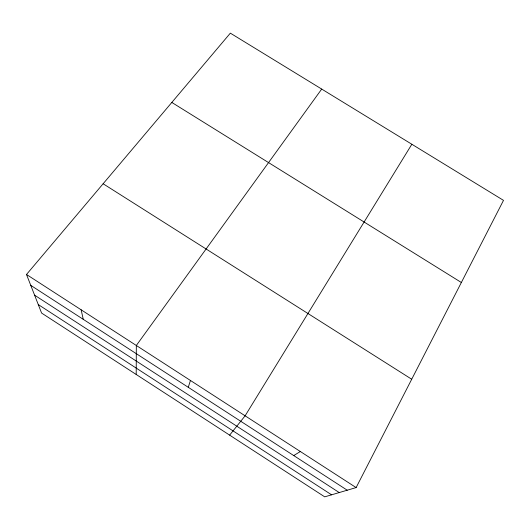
<?xml version="1.0" encoding="UTF-8"?>
<svg xmlns="http://www.w3.org/2000/svg" width="530" height="530" viewBox="0 0 530 530"><rect width="100%" height="100%" fill="white"/><g stroke="black" fill="none" stroke-linecap="round" stroke-linejoin="round"><path stroke-width="0.79" d="M136.203 374.471L136.329 345.487L321.703 89.073M188.269 387.311L190.449 380.474M356.127 487.58L503.5 200.36L230.345 33.151L26.5 274.48L41.598 313.058L324.711 496.849L356.127 487.58L26.5 274.48M411.85 144.259L245.118 415.811L229.642 435.13M293.733 455.568L300.338 451.514M171.819 102.442L461.358 282.497M103.125 183.764L411.717 379.235M30.76 285.359L347.236 490.204M34.602 295.183L339.233 492.562M38.279 304.571L331.594 494.815M81.136 309.798L83.27 319.345"/></g></svg>
